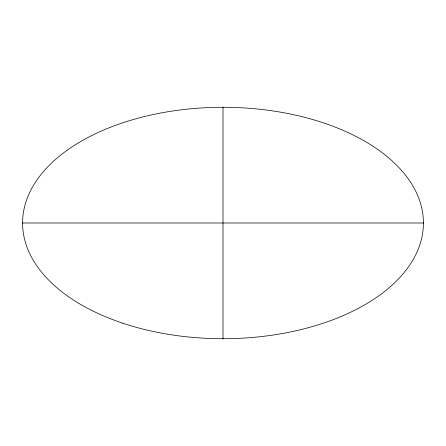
<?xml version="1.0" encoding="UTF-8"?>
<svg xmlns="http://www.w3.org/2000/svg" width="446" height="446" viewBox="0 0 446 446"><rect width="100%" height="100%" fill="white"/><g stroke="black" fill="none" stroke-linecap="round" stroke-linejoin="round"><path stroke-width="0.67" d="M22.3 223L423.7 223M223 107.129L223 338.871M122.789 323.211A200.421 115.715 0 0 0 423.421 223A200.421 115.715 0 0 0 122.789 122.789A200.421 115.715 0 0 0 122.789 323.211"/></g></svg>
